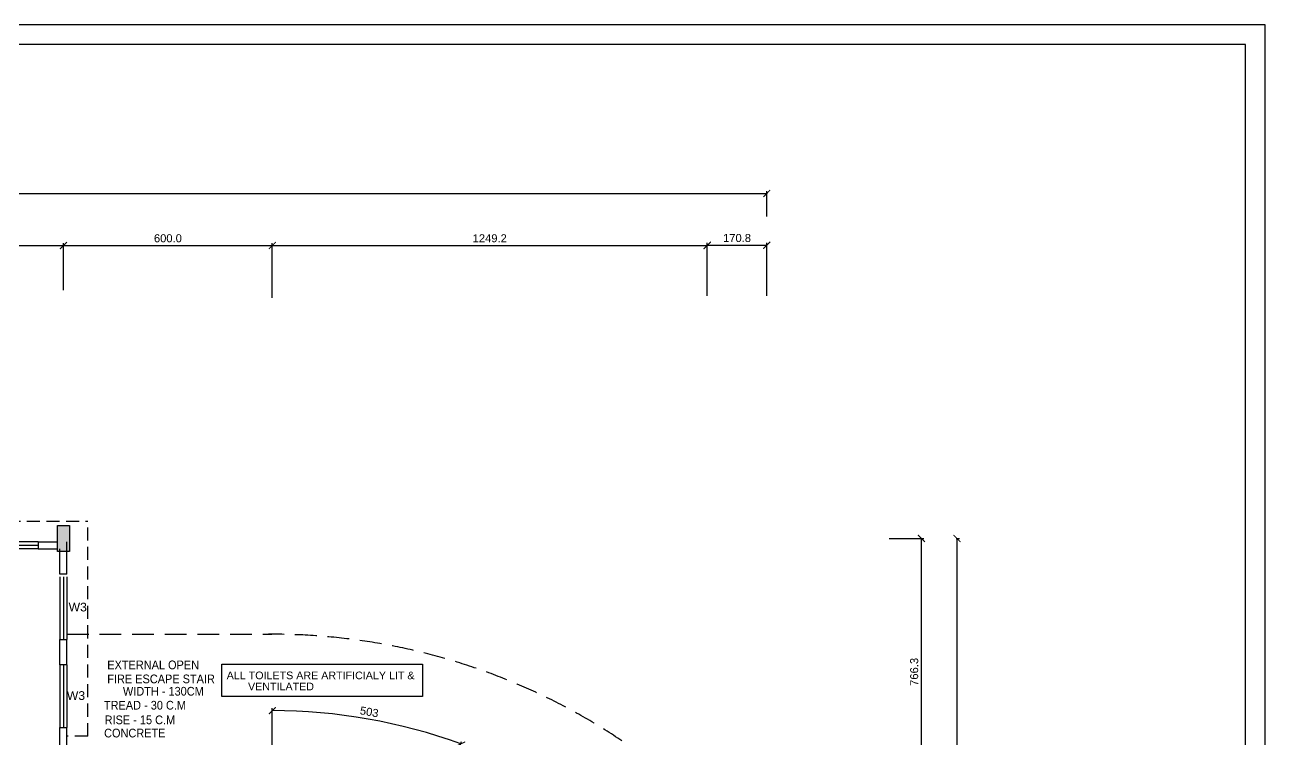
# Model space of a CAD drawing. Extents: x 53439 to 79867, y -144071 to -73305.
# Drawn here: x 70885 to 74449, y -110896 to -108844 of the extents above; entities that cross this region are included whole.
import ezdxf

# ---------------------------------------------------------------- set-up
doc = ezdxf.new("R2010")
doc.units = 0
doc.header["$LTSCALE"] = 0.1
doc.header["$MEASUREMENT"] = 0
doc.header["$PDMODE"] = 35
doc.header["$PDSIZE"] = -0.8
doc.linetypes.add('HIDDEN', pattern=[0.375, 0.25, -0.125])
doc.layers.get('0').update_dxf_attribs({"linetype": 'CONTINUOUS'})
doc.layers.get('DEFPOINTS').update_dxf_attribs({"linetype": 'CONTINUOUS'})
for name, color, linetype in [('BOR', 200, 'CONTINUOUS'), ('BOR1', 230, 'CONTINUOUS'), ('DOOR', 30, 'CONTINUOUS'), ('LAYER4', 130, 'CONTINUOUS'), ('TEXT', 7, 'CONTINUOUS'), ('TEXT-3', 130, 'CONTINUOUS'), ('THIN_HA', 253, 'CONTINUOUS'), ('WALL', 6, 'CONTINUOUS'), ('WIN', 102, 'CONTINUOUS')]:
    doc.layers.add(name, color=color, linetype=linetype)
doc.styles.add('1MM', font='arial.ttf')
doc.styles.add('DIM', font='arial.ttf', dxfattribs={"width": 0.7, "height": 1})
doc.styles.add('DUTCH', font='arial.ttf')
doc.dimstyles.new('KRI', dxfattribs={"dimtxt": 23, "dimasz": 20, "dimexe": 7, "dimexo": 0, "dimgap": 9, "dimtad": 1, "dimdec": 1, "dimzin": 1, "dimtxsty": '1MM', "dimblk": 'ARCHTICK', "dimcen": 0.5, "dimclrd": 252, "dimclre": 252, "dimclrt": 7, "dimaunit": 1, "dimadec": 8, "dimazin": 3, "dimtfac": 1, "dimtdec": 1, "dimtmove": 0, "dimatfit": 3})

# ---------------------------------------------------------------- blocks, each defined once
blk = doc.blocks.new('_ARCHTICK')
at = {"layer": 'WALL', "color": 0, "const_width": 0.15}
blk.add_lwpolyline([(-0.5, -0.5), (0.5, 0.5)], dxfattribs=at)
blk = doc.blocks.new('*D159')
at = {"layer": 'DEFPOINTS', "color": 0, "linetype": 'CONTINUOUS', "ltscale": 0.1}
for p in [(71961.2, -110856.5), (71596.1, -110954.4, 0), (72089.4, -111041.4, 0), (71596.1, -112396.9, 0)]:
    blk.add_point(p, dxfattribs=at)
at = {"layer": 'LAYER4', "color": 252, "linetype": 'CONTINUOUS', "ltscale": 0.1}
for p, q in [((71596.1, -110954.4), (71596.1, -110806.8)), ((72089.4, -111041.4), (72139.9, -110902.7))]:
    blk.add_line(p, q, dxfattribs=at)
blk.add_arc((71596.1, -112396.9), 1583.1, 70, 90, dxfattribs=at)
at = {"layer": 'LAYER4', "color": 252, "linetype": 'CONTINUOUS', "ltscale": 0.1, "xscale": 20, "yscale": 20, "zscale": 20}
for p, rotation in [((71596.1, -110813.8), 180.0000000000156), ((72137.5, -110909.3), 339.999999999992)]:
    blk.add_blockref('_ARCHTICK', p, dxfattribs=dict(at, rotation=rotation))
at = {"layer": 'LAYER4', "color": 7, "linetype": 'CONTINUOUS', "ltscale": 0.1, "insert": (71874.6, -110817.4), "char_height": 23, "attachment_point": 5, "rotation": 350, "style": '1MM'}
blk.add_mtext('503', dxfattribs=at)
blk = doc.blocks.new('HYTYH')
at = {"layer": 'THIN_HA', "linetype": 'CONTINUOUS', "ltscale": 0.1}
blk.add_hatch(color=2, dxfattribs=at).paths.add_polyline_path([(-6805.654, -1129.894), (-6805.304, -1129.894), (-6805.304, -1130.644), (-6805.654, -1130.644)])
at = {"layer": 'THIN_HA', "color": 2, "linetype": 'CONTINUOUS', "ltscale": 0.1}
blk.add_lwpolyline([(-6805.654, -1129.894), (-6805.304, -1129.894), (-6805.304, -1130.644), (-6805.654, -1130.644)], close=True, dxfattribs=at)
blk = doc.blocks.new('*D224')
at = {"layer": 'DEFPOINTS', "color": 0, "linetype": 'CONTINUOUS', "ltscale": 0.1}
for p in [(70996.1, -109478.1), (70133.5, -109617.3), (70996.1, -109606.2)]:
    blk.add_point(p, dxfattribs=at)
at = {"layer": 'WALL', "color": 252, "linetype": 'CONTINUOUS', "ltscale": 0.1}
for p, q in [((70133.5, -109617.3), (70133.5, -109471.1)), ((70996.1, -109606.2), (70996.1, -109471.1)), ((70133.5, -109478.1), (70996.1, -109478.1))]:
    blk.add_line(p, q, dxfattribs=at)
at = {"layer": 'WALL', "color": 252, "linetype": 'CONTINUOUS', "ltscale": 0.1, "xscale": 20, "yscale": 20, "zscale": 20, "rotation": 180}
blk.add_blockref('_ARCHTICK', (70133.5, -109478.1), dxfattribs=at)
at = {"layer": 'WALL', "color": 252, "linetype": 'CONTINUOUS', "ltscale": 0.1, "xscale": 20, "yscale": 20, "zscale": 20}
blk.add_blockref('_ARCHTICK', (70996.1, -109478.1), dxfattribs=at)
at = {"layer": 'WALL', "color": 7, "linetype": 'CONTINUOUS', "ltscale": 0.1, "insert": (70564.8, -109457.4), "char_height": 23, "attachment_point": 5, "style": '1MM'}
blk.add_mtext('862.5', dxfattribs=at)
blk = doc.blocks.new('*D225')
at = {"layer": 'DEFPOINTS', "color": 0, "linetype": 'CONTINUOUS', "ltscale": 0.1}
for p in [(71596.1, -109478.1), (70996.1, -109606.2), (71596.1, -109628.5)]:
    blk.add_point(p, dxfattribs=at)
at = {"layer": 'WALL', "color": 252, "linetype": 'CONTINUOUS', "ltscale": 0.1}
for p, q in [((70996.1, -109606.2), (70996.1, -109471.1)), ((71596.1, -109628.5), (71596.1, -109471.1)), ((70996.1, -109478.1), (71596.1, -109478.1))]:
    blk.add_line(p, q, dxfattribs=at)
at = {"layer": 'WALL', "color": 252, "linetype": 'CONTINUOUS', "ltscale": 0.1, "xscale": 20, "yscale": 20, "zscale": 20, "rotation": 180}
blk.add_blockref('_ARCHTICK', (70996.1, -109478.1), dxfattribs=at)
at = {"layer": 'WALL', "color": 252, "linetype": 'CONTINUOUS', "ltscale": 0.1, "xscale": 20, "yscale": 20, "zscale": 20}
blk.add_blockref('_ARCHTICK', (71596.1, -109478.1), dxfattribs=at)
at = {"layer": 'WALL', "color": 7, "linetype": 'CONTINUOUS', "ltscale": 0.1, "insert": (71296.1, -109457.4), "char_height": 23, "attachment_point": 5, "style": '1MM'}
blk.add_mtext('600.0', dxfattribs=at)
blk = doc.blocks.new('*D226')
at = {"layer": 'DEFPOINTS', "color": 0, "linetype": 'CONTINUOUS', "ltscale": 0.1}
for p in [(72845.3, -109478.1), (72845.3, -109616.3, 0), (71596.1, -109628.5)]:
    blk.add_point(p, dxfattribs=at)
at = {"layer": 'WALL', "color": 252, "linetype": 'CONTINUOUS', "ltscale": 0.1}
for p, q in [((71596.1, -109628.5), (71596.1, -109471.1)), ((72845.3, -109616.3), (72845.3, -109471.1)), ((71596.1, -109478.1), (72845.3, -109478.1))]:
    blk.add_line(p, q, dxfattribs=at)
at = {"layer": 'WALL', "color": 252, "linetype": 'CONTINUOUS', "ltscale": 0.1, "xscale": 20, "yscale": 20, "zscale": 20, "rotation": 180}
blk.add_blockref('_ARCHTICK', (71596.1, -109478.1), dxfattribs=at)
at = {"layer": 'WALL', "color": 252, "linetype": 'CONTINUOUS', "ltscale": 0.1, "xscale": 20, "yscale": 20, "zscale": 20}
blk.add_blockref('_ARCHTICK', (72845.3, -109478.1), dxfattribs=at)
at = {"layer": 'WALL', "color": 7, "linetype": 'CONTINUOUS', "ltscale": 0.1, "insert": (72220.7, -109457.4), "char_height": 23, "attachment_point": 5, "style": '1MM'}
blk.add_mtext('1249.2', dxfattribs=at)
blk = doc.blocks.new('*D171')
at = {"layer": 'DEFPOINTS', "color": 0, "linetype": 'CONTINUOUS', "ltscale": 0.1}
for p in [(73016.7, -109477.3), (72845.8, -109622.5), (73016.7, -109622.5)]:
    blk.add_point(p, dxfattribs=at)
at = {"layer": 'WALL', "color": 252, "linetype": 'CONTINUOUS', "ltscale": 0.1}
for p, q in [((72845.8, -109622.5), (72845.8, -109470.3)), ((73016.7, -109622.5), (73016.7, -109470.3)), ((72845.8, -109477.3), (73016.7, -109477.3))]:
    blk.add_line(p, q, dxfattribs=at)
at = {"layer": 'WALL', "color": 252, "linetype": 'CONTINUOUS', "ltscale": 0.1, "xscale": 20, "yscale": 20, "zscale": 20, "rotation": 180}
blk.add_blockref('_ARCHTICK', (72845.8, -109477.3), dxfattribs=at)
at = {"layer": 'WALL', "color": 252, "linetype": 'CONTINUOUS', "ltscale": 0.1, "xscale": 20, "yscale": 20, "zscale": 20}
blk.add_blockref('_ARCHTICK', (73016.7, -109477.3), dxfattribs=at)
at = {"layer": 'WALL', "color": 7, "linetype": 'CONTINUOUS', "ltscale": 0.1, "insert": (72931.2, -109456.6), "char_height": 23, "attachment_point": 5, "style": '1MM'}
blk.add_mtext('170.8', dxfattribs=at)
blk = doc.blocks.new('*D227')
at = {"layer": 'DEFPOINTS', "color": 0, "linetype": 'CONTINUOUS', "ltscale": 0.1}
for p in [(73016.7, -109328.6), (59278.5, -109394.8), (73016.7, -109394.8, 0)]:
    blk.add_point(p, dxfattribs=at)
at = {"layer": 'WALL', "color": 252, "linetype": 'CONTINUOUS', "ltscale": 0.1}
for p, q in [((59278.5, -109394.8), (59278.5, -109321.6)), ((59278.5, -109328.6), (73016.7, -109328.6)), ((73016.7, -109394.8), (73016.7, -109321.6))]:
    blk.add_line(p, q, dxfattribs=at)
at = {"layer": 'WALL', "color": 252, "linetype": 'CONTINUOUS', "ltscale": 0.1, "xscale": 20, "yscale": 20, "zscale": 20, "rotation": 180}
blk.add_blockref('_ARCHTICK', (59278.5, -109328.6), dxfattribs=at)
at = {"layer": 'WALL', "color": 252, "linetype": 'CONTINUOUS', "ltscale": 0.1, "xscale": 20, "yscale": 20, "zscale": 20}
blk.add_blockref('_ARCHTICK', (73016.7, -109328.6), dxfattribs=at)
at = {"layer": 'WALL', "color": 7, "linetype": 'CONTINUOUS', "ltscale": 0.1, "insert": (66147.6, -109307.8), "char_height": 23, "attachment_point": 5, "style": '1MM'}
blk.add_mtext('13738.1', dxfattribs=at)
blk = doc.blocks.new('*D193')
at = {"layer": 'DEFPOINTS', "color": 0, "linetype": 'CONTINUOUS', "ltscale": 0.1}
for p in [(73368.3, -110319.4), (73461, -110319.4), (73388.1, -111085.7)]:
    blk.add_point(p, dxfattribs=at)
at = {"layer": 'WIN', "color": 252, "linetype": 'CONTINUOUS', "ltscale": 0.1}
for p, q in [((73368.3, -110319.4), (73468, -110319.4)), ((73461, -111085.7), (73461, -110319.4)), ((73388.1, -111085.7), (73468, -111085.7))]:
    blk.add_line(p, q, dxfattribs=at)
at = {"layer": 'WIN', "color": 252, "linetype": 'CONTINUOUS', "ltscale": 0.1, "xscale": 20, "yscale": 20, "zscale": 20}
for p, rotation in [((73461, -110319.4), 90), ((73461, -111085.7), 270)]:
    blk.add_blockref('_ARCHTICK', p, dxfattribs=dict(at, rotation=rotation))
at = {"layer": 'WIN', "color": 7, "linetype": 'CONTINUOUS', "ltscale": 0.1, "insert": (73440.3, -110702.5), "char_height": 23, "attachment_point": 5, "rotation": 90, "style": '1MM'}
blk.add_mtext('766.3', dxfattribs=at)
blk = doc.blocks.new('*D194')
at = {"layer": 'DEFPOINTS', "color": 0, "linetype": 'CONTINUOUS', "ltscale": 0.1}
for p in [(73561.2, -110319.4), (73561.2, -114710.5, 0), (73563.1, -114710.5)]:
    blk.add_point(p, dxfattribs=at)
at = {"layer": 'WIN', "color": 252, "linetype": 'CONTINUOUS', "ltscale": 0.1}
for p, q in [((73561.2, -110319.4), (73570.1, -110319.4)), ((73563.1, -110319.4), (73563.1, -114710.5)), ((73561.2, -114710.5), (73570.1, -114710.5))]:
    blk.add_line(p, q, dxfattribs=at)
at = {"layer": 'WIN', "color": 252, "linetype": 'CONTINUOUS', "ltscale": 0.1, "xscale": 20, "yscale": 20, "zscale": 20}
for p, rotation in [((73563.1, -110319.4), 90), ((73563.1, -114710.5), 270)]:
    blk.add_blockref('_ARCHTICK', p, dxfattribs=dict(at, rotation=rotation))
at = {"layer": 'WIN', "color": 7, "linetype": 'CONTINUOUS', "ltscale": 0.1, "insert": (73542.4, -112514.9), "char_height": 23, "attachment_point": 5, "rotation": 90, "style": '1MM'}
blk.add_mtext('4391.1', dxfattribs=at)

msp = doc.modelspace()

# ---------------------------------------------------------------- linework, layer by layer
at = {"layer": 'BOR'}
msp.add_lwpolyline([(74392.11, -108900.79), (58184.29, -108900.79), (58184.29, -117092.07), (74392.11, -117092.07)], close=True, dxfattribs=at)
at = {"layer": 'BOR1'}
msp.add_lwpolyline([(74448.63, -108844.26), (58127.76, -108844.26), (58127.76, -117148.6), (74448.63, -117148.6)], close=True, dxfattribs=at)
at = {"layer": 'DOOR', "linetype": 'HIDDEN', "ltscale": 1500}
for p, q in [((64028.54, -110269.42), (71066.08, -110269.42)), ((71066.08, -110887.39), (71066.08, -110269.42)), ((71066.08, -110887.39), (71006.08, -110887.39))]:
    msp.add_line(p, q, dxfattribs=at)
at = {"layer": 'LAYER4', "linetype": 'CONTINUOUS', "ltscale": 0.1}
msp.add_lwpolyline([(71451.19, -110679.94), (72027.91, -110679.94), (72027.91, -110773.27), (71451.19, -110773.27)], close=True, dxfattribs=at)
at = {"layer": 'WALL', "linetype": 'CONTINUOUS', "ltscale": 0.1}
for p, q in [((70923.57, -110329.42), (70978.58, -110329.42)), ((70923.57, -110329.42), (70978.58, -110329.42)), ((70923.57, -110329.42), (70923.57, -110349.42)), ((71006.04, -110422.02), (71006.04, -110329.42)), ((71006.04, -110422.02), (71006.04, -110329.42)), ((70923.57, -110349.42), (70978.58, -110349.42)), ((70923.57, -110349.42), (70978.58, -110349.42)), ((70986.04, -110422.02), (70986.04, -110349.42)), ((71006.04, -110422.02), (70986.04, -110422.02)), ((70986.04, -110682.12), (70986.04, -110609.52)), ((70986.04, -110682.12), (70986.04, -110609.52)), ((70986.04, -110682.12), (70986.04, -110609.52)), ((70986.04, -110682.12, 0), (70986.04, -110609.52, 0)), ((70986.04, -110682.12, 0), (70986.04, -110609.52, 0)), ((70986.04, -110609.52), (71006.04, -110609.52)), ((71006.04, -110682.12), (71006.04, -110609.52)), ((71006.04, -110682.12), (71006.04, -110609.52)), ((71006.04, -110682.12), (71006.04, -110609.52)), ((71006.04, -110682.12), (71006.04, -110609.52)), ((71006.04, -110682.12), (71006.04, -110609.52)), ((71006.04, -110682.12, 0), (71006.04, -110609.52, 0)), ((71006.04, -110682.12, 0), (71006.04, -110609.52, 0)), ((71006.04, -110682.12, 0), (71006.04, -110609.52, 0)), ((71006.04, -110682.12), (70986.04, -110682.12)), ((70986.04, -111614.42), (70986.04, -110862.12)), ((70986.04, -110862.12), (71006.04, -110862.12)), ((71006.04, -110944.42), (71006.04, -110862.12)), ((71006.04, -110944.42), (71006.04, -110862.12))]:
    msp.add_line(p, q, dxfattribs=at)
at = {"layer": 'WALL', "color": 252, "linetype": 'HIDDEN', "ltscale": 2500}
msp.add_line((71006.04, -110594.42), (71594.27, -110594.42), dxfattribs=at)
msp.add_arc((71596.08, -112395.67), 1801.25, 270, 90.33679, dxfattribs=at)
at = {"layer": 'WIN'}
for p, q in [((70923.57, -110329.42, 0), (70623.57, -110329.42, 0)), ((70923.57, -110339.42, 0), (70623.57, -110339.42, 0)), ((70923.57, -110349.42, 0), (70623.57, -110349.42, 0)), ((70986.04, -110429.52), (70986.04, -110609.52)), ((70996.04, -110429.52), (70996.04, -110609.52)), ((71006.04, -110429.52), (71006.04, -110609.52)), ((70986.04, -110682.12), (70986.04, -110862.12)), ((70996.04, -110682.12), (70996.04, -110862.12)), ((71006.04, -110682.12), (71006.04, -110862.12))]:
    msp.add_line(p, q, dxfattribs=at)

# ---------------------------------------------------------------- block references
at = {"layer": 'THIN_HA', "color": 2, "linetype": 'CONTINUOUS', "xscale": 100, "yscale": 100, "zscale": 100}
msp.add_blockref('HYTYH', (751544.01, 2707.49), dxfattribs=at)

# ---------------------------------------------------------------- texts
at = {"style": 'DIM'}
for p in [(71010.86, -110528.84), (71005.77, -110782.97)]:
    msp.add_text('W3', height=25, dxfattribs=at).set_placement(p)
at = {"layer": 'TEXT', "style": 'DUTCH'}
for s, p in [('ALL TOILETS ARE ARTIFICIALY LIT &', (71465, -110723.56)), ('VENTILATED', (71526.27, -110755.41))]:
    msp.add_text(s, height=22, dxfattribs=at).set_placement(p)
at = {"layer": 'TEXT-3', "color": 1, "style": 'DUTCH', "width": 0.9}
for s, p in [('EXTERNAL OPEN', (71121.88, -110694.9, 0)), ('FIRE ESCAPE STAIR', (71121.88, -110735.12, 0)), ('WIDTH - 130CM', (71166.88, -110770.61, 0)), ('TREAD - 30 C.M', (71112.34, -110810.72, 0)), ('RISE - 15 C.M', (71114.34, -110852.72, 0)), ('CONCRETE', (71112.82, -110890.64, 0))]:
    msp.add_text(s, height=25, dxfattribs=at).set_placement(p)

# ---------------------------------------------------------------- dimensions: what is measured, and where the dimension line sits
at = {"layer": 'LAYER4', "color": 120, "linetype": 'CONTINUOUS', "ltscale": 0.1}
dim = msp.add_angular_dim_3p(base=(71961.17, -110856.5, 0), center=(71596.08, -112396.92), p1=(72089.45, -111041.41), p2=(71596.08, -110954.42), text='503', dimstyle='KRI', dxfattribs=at)
dim.commit()
dim.dimension.update_dxf_attribs({"geometry": '*D159', "text_midpoint": (71874.59, -110817.44, 0)})
at = {"layer": 'WALL', "linetype": 'CONTINUOUS', "ltscale": 0.1}
for base, p1, p2, picture, middle in [((73016.67, -109328.58), (59278.54, -109394.75), (73016.67, -109394.75, 0), '*D227', (66147.6, -109307.83)), ((73016.667, -109477.3329, 0), (72845.8235, -109622.5339, 0), (73016.667, -109622.5339, 0), '*D171', (72931.2453, -109456.5897, 0))]:
    dim = msp.add_linear_dim(base=base, p1=p1, p2=p2, dimstyle='KRI', dxfattribs=at)
    dim.commit()
    dim.dimension.update_dxf_attribs({"geometry": picture, "text_midpoint": middle})
for base, p1, p2, picture, middle in [((70996.08, -109478.12), (70133.54, -109617.33), (70996.08, -109606.17), '*D224', (70564.81, -109457.37)), ((71596.08, -109478.12), (70996.08, -109606.17), (71596.08, -109628.48), '*D225', (71296.08, -109457.37)), ((72845.32, -109478.12), (71596.08, -109628.48), (72845.32, -109616.32, 0), '*D226', (72220.7, -109457.37))]:
    dim = msp.add_linear_dim(base=base, p1=p1, p2=p2, dimstyle='KRI', override={"dimtmove": 1}, dxfattribs=at)
    dim.commit()
    dim.dimension.update_dxf_attribs({"geometry": picture, "text_midpoint": middle})
at = {"layer": 'WIN', "linetype": 'CONTINUOUS', "ltscale": 0.1}
dim = msp.add_linear_dim(base=(73461.020224, -110319.42073), p1=(73388.078988, -111085.670735), p2=(73368.333601, -110319.42073), angle=90, dimstyle='KRI', override={"dimtmove": 1}, dxfattribs=at)
dim.commit()
dim.dimension.update_dxf_attribs({"geometry": '*D193', "text_midpoint": (73440.2692, -110702.545732)})
dim = msp.add_linear_dim(base=(73563.1231, -114710.4732), p1=(73561.1923, -110319.4207), p2=(73561.1923, -114710.4732, 0), angle=90, dimstyle='KRI', dxfattribs=at)
dim.commit()
dim.dimension.update_dxf_attribs({"geometry": '*D194', "text_midpoint": (73542.3721, -112514.9469)})

doc.saveas('drawing.dxf')
